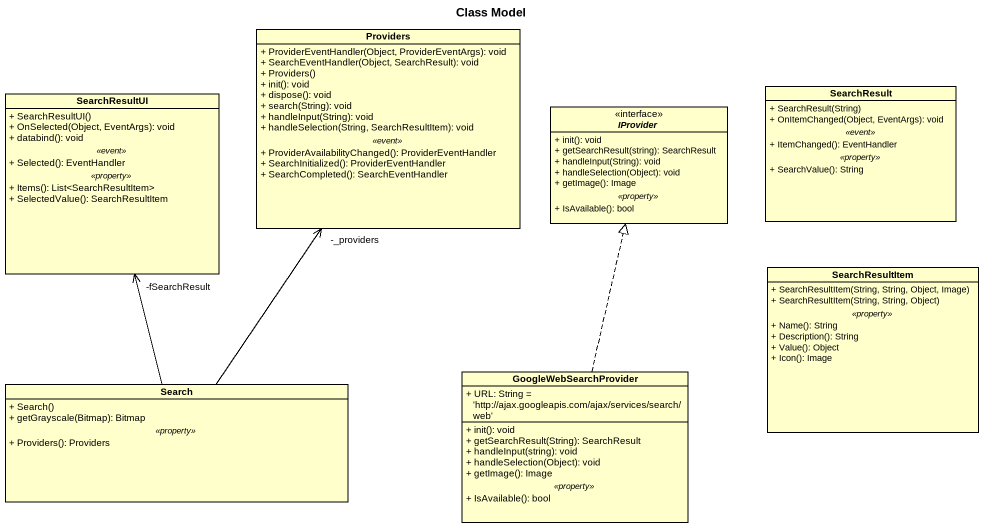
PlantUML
@startuml
title Class Model
hide circle
hide empty members
skinparam classAttributeIconSize 0
class Providers {
  + ProviderEventHandler(Object, ProviderEventArgs): void
  + SearchEventHandler(Object, SearchResult): void
  + Providers()
  + init(): void
  + dispose(): void
  + search(String): void
  + handleInput(String): void
  + handleSelection(String, SearchResultItem): void
  .. <<event>> ..
  + ProviderAvailabilityChanged(): ProviderEventHandler
  + SearchInitialized(): ProviderEventHandler
  + SearchCompleted(): SearchEventHandler
}
class SearchResult {
  + SearchResult(String)
  + OnItemChanged(Object, EventArgs): void
  .. <<event>> ..
  + ItemChanged(): EventHandler
  .. <<property>> ..
  + SearchValue(): String
}
class SearchResultUI {
  + SearchResultUI()
  + OnSelected(Object, EventArgs): void
  + databind(): void
  .. <<event>> ..
  + Selected(): EventHandler
  .. <<property>> ..
  + Items(): List<SearchResultItem>
  + SelectedValue(): SearchResultItem
}
interface IProvider <<interface>> {
  + init(): void
  + getSearchResult(string): SearchResult
  + handleInput(String): void
  + handleSelection(Object): void
  + getImage(): Image
  .. <<property>> ..
  + IsAvailable(): bool
}
class SearchResultItem {
  + SearchResultItem(String, String, Object, Image)
  + SearchResultItem(String, String, Object)
  .. <<property>> ..
  + Name(): String
  + Description(): String
  + Value(): Object
  + Icon(): Image
}
class Search {
  + Search()
  + getGrayscale(Bitmap): Bitmap
  .. <<property>> ..
  + Providers(): Providers
}
class GoogleWebSearchProvider {
  + URL: String = 'http://ajax.googleapis.com/ajax/services/search/web'
  --
  + init(): void
  + getSearchResult(String): SearchResult
  + handleInput(string): void
  + handleSelection(Object): void
  + getImage(): Image
  .. <<property>> ..
  + IsAvailable(): bool
}
Search -up-> "-_providers" Providers
Search -up-> "-fSearchResult" SearchResultUI
GoogleWebSearchProvider .up.|> IProvider
@enduml
